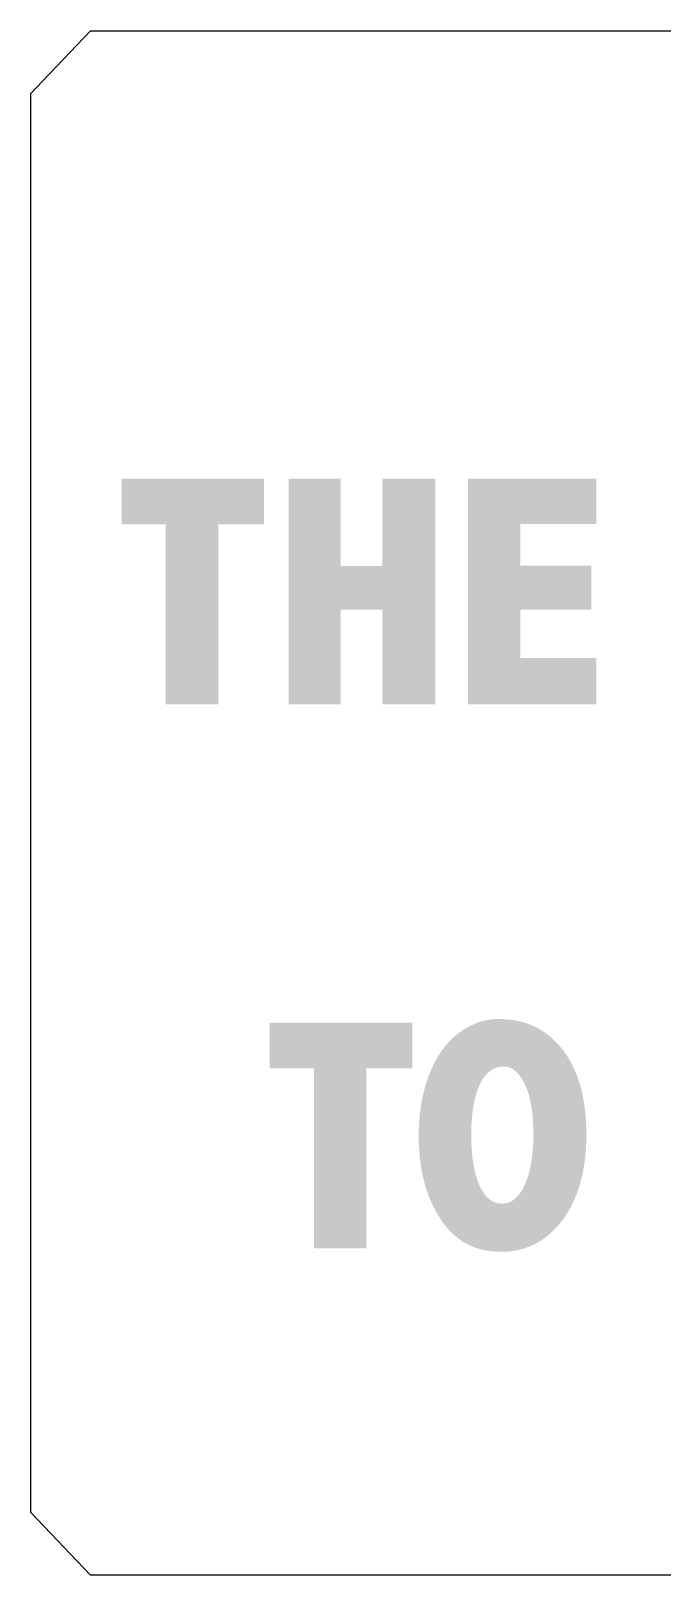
# Model space of a CAD drawing. Header units: millimetres. Extents: x -748 to -601, y -77 to -13.
# Drawn here: x -747.6 to -721.6, y -77.1 to -13.5 of the extents above; entities that cross this region are included whole.
import ezdxf

# ---------------------------------------------------------------- set-up
doc = ezdxf.new("R2010")
doc.units = ezdxf.units.MM
doc.header["$MEASUREMENT"] = 0
doc.layers.add('Cut', color=178, linetype='Continuous', true_color=0x000000)
doc.layers.add('Raster', color=178, linetype='Continuous', true_color=0x000000)

msp = doc.modelspace()

# ---------------------------------------------------------------- hatches: boundary and pattern name
at = {"layer": 'Raster', "true_color": 0x1c1c1b, "extrusion": (0, 0, -1)}
for points in [[(743.83, -31.916), (737.963, -31.916), (737.963, -33.801), (739.848, -33.801), (739.848, -41.206), (742.012, -41.206), (742.012, -33.801), (743.83, -33.801)], [(736.958, -31.916), (734.807, -31.916), (734.807, -35.506), (733.089, -35.506), (733.089, -31.916), (730.918, -31.916), (730.918, -41.206), (733.089, -41.206), (733.089, -37.317), (734.807, -37.317), (734.807, -41.206), (736.958, -41.206)], [(729.573, -31.916), (724.279, -31.916), (724.279, -33.788), (727.409, -33.788), (727.409, -35.499), (724.493, -35.499), (724.493, -37.31), (727.409, -37.31), (727.409, -39.308), (724.279, -39.308), (724.279, -41.206), (729.573, -41.206)], [(737.728, -54.322), (731.862, -54.322), (731.862, -56.207), (733.747, -56.207), (733.747, -63.611), (735.911, -63.611), (735.911, -56.207), (737.728, -56.207)]]:
    msp.add_hatch(color=179, dxfattribs=at).paths.add_polyline_path(points, flags=0)
h = msp.add_hatch(color=179, dxfattribs=at)
h.paths.add_polyline_path([(728.32, -54.169), (728.215, -54.17), (728.112, -54.174), (728.01, -54.18), (727.91, -54.189), (727.81, -54.2), (727.713, -54.214), (727.617, -54.23), (727.522, -54.249), (727.428, -54.27), (727.336, -54.293), (727.246, -54.32), (727.156, -54.348), (727.068, -54.379), (726.982, -54.413), (726.897, -54.449), (726.813, -54.487), (726.731, -54.528), (726.65, -54.572), (726.57, -54.618), (726.492, -54.666), (726.415, -54.717), (726.34, -54.77), (726.266, -54.826), (726.193, -54.885), (726.122, -54.945), (726.052, -55.009), (725.984, -55.075), (725.917, -55.143), (725.851, -55.214), (725.787, -55.287), (725.724, -55.363), (725.663, -55.441), (725.603, -55.521), (725.545, -55.604), (725.489, -55.688), (725.435, -55.774), (725.383, -55.861), (725.332, -55.951), (725.284, -56.042), (725.237, -56.135), (725.193, -56.23), (725.15, -56.327), (725.109, -56.426), (725.07, -56.526), (725.033, -56.628), (724.998, -56.732), (724.965, -56.838), (724.934, -56.946), (724.904, -57.055), (724.877, -57.167), (724.851, -57.28), (724.827, -57.395), (724.805, -57.512), (724.785, -57.63), (724.751, -57.873), (724.725, -58.123), (724.706, -58.381), (724.694, -58.645), (724.69, -58.917), (724.694, -59.19), (724.706, -59.456), (724.725, -59.715), (724.752, -59.966), (724.786, -60.211), (724.806, -60.331), (724.828, -60.449), (724.852, -60.565), (724.878, -60.68), (724.906, -60.793), (724.935, -60.904), (724.967, -61.013), (725, -61.121), (725.036, -61.226), (725.073, -61.331), (725.112, -61.433), (725.153, -61.533), (725.196, -61.632), (725.241, -61.729), (725.288, -61.825), (725.337, -61.918), (725.387, -62.01), (725.44, -62.1), (725.494, -62.188), (725.551, -62.275), (725.609, -62.36), (725.669, -62.443), (725.731, -62.524), (725.794, -62.602), (725.858, -62.678), (725.923, -62.751), (725.989, -62.822), (726.057, -62.89), (726.125, -62.955), (726.195, -63.018), (726.266, -63.079), (726.338, -63.136), (726.411, -63.191), (726.485, -63.244), (726.56, -63.294), (726.637, -63.342), (726.714, -63.387), (726.793, -63.429), (726.873, -63.469), (726.954, -63.506), (727.036, -63.541), (727.119, -63.573), (727.204, -63.602), (727.289, -63.629), (727.376, -63.654), (727.463, -63.676), (727.552, -63.695), (727.642, -63.711), (727.734, -63.726), (727.826, -63.737), (727.919, -63.746), (728.014, -63.753), (728.11, -63.756), (728.206, -63.758), (728.307, -63.756), (728.406, -63.752), (728.503, -63.746), (728.599, -63.736), (728.694, -63.724), (728.787, -63.71), (728.879, -63.692), (728.97, -63.672), (729.059, -63.65), (729.146, -63.624), (729.232, -63.596), (729.317, -63.566), (729.4, -63.533), (729.482, -63.497), (729.562, -63.458), (729.641, -63.417), (729.719, -63.373), (729.795, -63.326), (729.87, -63.277), (729.943, -63.225), (730.015, -63.17), (730.085, -63.113), (730.154, -63.053), (730.221, -62.99), (730.288, -62.925), (730.352, -62.857), (730.415, -62.786), (730.477, -62.713), (730.538, -62.637), (730.596, -62.558), (730.654, -62.477), (730.71, -62.393), (730.765, -62.307), (730.817, -62.22), (730.868, -62.131), (730.918, -62.041), (730.965, -61.95), (731.011, -61.857), (731.055, -61.763), (731.098, -61.668), (731.138, -61.572), (731.177, -61.474), (731.214, -61.375), (731.25, -61.274), (731.283, -61.173), (731.316, -61.07), (731.346, -60.965), (731.374, -60.86), (731.401, -60.753), (731.426, -60.644), (731.471, -60.424), (731.509, -60.198), (731.54, -59.967), (731.565, -59.731), (731.582, -59.489), (731.592, -59.242), (731.596, -58.99), (731.594, -58.815), (731.589, -58.642), (731.581, -58.471), (731.569, -58.302), (731.553, -58.136), (731.535, -57.972), (731.513, -57.81), (731.488, -57.651), (731.459, -57.494), (731.427, -57.339), (731.391, -57.186), (731.352, -57.036), (731.31, -56.887), (731.264, -56.741), (731.215, -56.598), (731.163, -56.456), (731.107, -56.318), (731.049, -56.184), (730.988, -56.055), (730.925, -55.929), (730.859, -55.808), (730.79, -55.691), (730.718, -55.578), (730.681, -55.523), (730.643, -55.469), (730.605, -55.417), (730.566, -55.365), (730.527, -55.314), (730.487, -55.265), (730.446, -55.216), (730.404, -55.169), (730.362, -55.122), (730.319, -55.077), (730.275, -55.032), (730.231, -54.989), (730.186, -54.947), (730.14, -54.906), (730.094, -54.866), (730.047, -54.827), (729.999, -54.789), (729.951, -54.752), (729.853, -54.681), (729.755, -54.615), (729.706, -54.584), (729.656, -54.554), (729.607, -54.525), (729.557, -54.497), (729.507, -54.47), (729.457, -54.445), (729.407, -54.42), (729.356, -54.397), (729.306, -54.375), (729.255, -54.354), (729.204, -54.334), (729.154, -54.315), (729.103, -54.297), (729.051, -54.281), (729, -54.265), (728.949, -54.251), (728.897, -54.238), (728.845, -54.226), (728.793, -54.215), (728.741, -54.206), (728.689, -54.197), (728.637, -54.19), (728.584, -54.183), (728.531, -54.178), (728.479, -54.174), (728.426, -54.172), (728.373, -54.17)], flags=0)
h.paths.add_polyline_path([(728.087, -56.127), (728.107, -56.127), (728.127, -56.128), (728.147, -56.129), (728.167, -56.13), (728.187, -56.131), (728.206, -56.133), (728.226, -56.136), (728.245, -56.139), (728.264, -56.142), (728.283, -56.145), (728.302, -56.149), (728.32, -56.153), (728.339, -56.158), (728.357, -56.163), (728.376, -56.168), (728.394, -56.174), (728.412, -56.18), (728.429, -56.186), (728.447, -56.193), (728.464, -56.2), (728.482, -56.208), (728.499, -56.216), (728.516, -56.224), (728.533, -56.233), (728.55, -56.242), (728.566, -56.251), (728.583, -56.261), (728.599, -56.271), (728.615, -56.281), (728.631, -56.292), (728.647, -56.303), (728.663, -56.315), (728.678, -56.327), (728.693, -56.339), (728.709, -56.352), (728.724, -56.365), (728.739, -56.378), (728.753, -56.392), (728.768, -56.406), (728.783, -56.421), (728.811, -56.451), (728.839, -56.482), (728.866, -56.516), (728.893, -56.55), (728.919, -56.586), (728.945, -56.624), (728.97, -56.663), (728.994, -56.703), (729.018, -56.745), (729.041, -56.788), (729.063, -56.833), (729.085, -56.879), (729.107, -56.927), (729.127, -56.976), (729.147, -57.025), (729.166, -57.076), (729.185, -57.128), (729.203, -57.181), (729.237, -57.29), (729.268, -57.404), (729.296, -57.522), (729.322, -57.644), (729.345, -57.77), (729.365, -57.901), (729.383, -58.036), (729.398, -58.175), (729.41, -58.319), (729.419, -58.467), (729.426, -58.619), (729.43, -58.776), (729.432, -58.937), (729.426, -59.259), (729.42, -59.414), (729.411, -59.564), (729.399, -59.71), (729.384, -59.851), (729.367, -59.988), (729.347, -60.12), (729.325, -60.248), (729.3, -60.371), (729.273, -60.49), (729.242, -60.604), (729.21, -60.715), (729.192, -60.768), (729.174, -60.82), (729.155, -60.871), (729.136, -60.921), (729.116, -60.97), (729.095, -61.018), (729.074, -61.065), (729.052, -61.11), (729.03, -61.153), (729.007, -61.195), (728.984, -61.236), (728.96, -61.275), (728.936, -61.312), (728.911, -61.349), (728.886, -61.383), (728.86, -61.416), (728.834, -61.448), (728.807, -61.478), (728.78, -61.507), (728.766, -61.521), (728.752, -61.535), (728.738, -61.548), (728.724, -61.56), (728.709, -61.573), (728.695, -61.585), (728.68, -61.596), (728.666, -61.608), (728.651, -61.618), (728.636, -61.629), (728.621, -61.639), (728.606, -61.649), (728.59, -61.658), (728.575, -61.667), (728.559, -61.676), (728.544, -61.684), (728.528, -61.692), (728.512, -61.7), (728.496, -61.707), (728.48, -61.714), (728.463, -61.72), (728.447, -61.726), (728.43, -61.732), (728.413, -61.738), (728.397, -61.742), (728.38, -61.747), (728.363, -61.751), (728.345, -61.755), (728.328, -61.759), (728.311, -61.762), (728.293, -61.765), (728.275, -61.767), (728.257, -61.769), (728.24, -61.771), (728.221, -61.772), (728.203, -61.773), (728.185, -61.773), (728.166, -61.774), (728.148, -61.773), (728.13, -61.773), (728.112, -61.772), (728.094, -61.771), (728.076, -61.769), (728.059, -61.767), (728.041, -61.764), (728.024, -61.762), (728.006, -61.758), (727.989, -61.755), (727.972, -61.751), (727.955, -61.746), (727.938, -61.742), (727.921, -61.736), (727.905, -61.731), (727.888, -61.725), (727.872, -61.719), (727.855, -61.712), (727.839, -61.705), (727.823, -61.698), (727.807, -61.69), (727.791, -61.682), (727.775, -61.673), (727.76, -61.664), (727.744, -61.655), (727.729, -61.645), (727.714, -61.635), (727.698, -61.625), (727.683, -61.614), (727.668, -61.602), (727.653, -61.591), (727.639, -61.579), (727.624, -61.567), (727.61, -61.554), (727.595, -61.541), (727.581, -61.527), (727.567, -61.513), (727.553, -61.499), (727.525, -61.469), (727.498, -61.438), (727.471, -61.405), (727.444, -61.371), (727.419, -61.335), (727.393, -61.298), (727.368, -61.259), (727.343, -61.219), (727.319, -61.177), (727.296, -61.134), (727.272, -61.089), (727.25, -61.042), (727.227, -60.994), (727.206, -60.945), (727.185, -60.895), (727.164, -60.844), (727.145, -60.791), (727.108, -60.684), (727.073, -60.572), (727.041, -60.457), (727.012, -60.337), (726.986, -60.213), (726.963, -60.085), (726.942, -59.954), (726.924, -59.818), (726.909, -59.678), (726.897, -59.534), (726.887, -59.386), (726.88, -59.234), (726.876, -59.077), (726.876, -58.751), (726.88, -58.591), (726.887, -58.435), (726.897, -58.284), (726.909, -58.137), (726.925, -57.996), (726.943, -57.859), (726.964, -57.728), (726.987, -57.601), (727.014, -57.479), (727.043, -57.362), (727.075, -57.25), (727.092, -57.195), (727.11, -57.142), (727.128, -57.09), (727.147, -57.04), (727.167, -56.99), (727.188, -56.942), (727.209, -56.895), (727.231, -56.849), (727.253, -56.805), (727.276, -56.762), (727.299, -56.72), (727.322, -56.68), (727.346, -56.641), (727.369, -56.604), (727.394, -56.568), (727.418, -56.533), (727.443, -56.5), (727.467, -56.468), (727.493, -56.438), (727.518, -56.409), (727.544, -56.382), (727.57, -56.355), (727.596, -56.331), (727.61, -56.319), (727.623, -56.308), (727.636, -56.296), (727.65, -56.286), (727.663, -56.275), (727.677, -56.265), (727.691, -56.255), (727.704, -56.246), (727.718, -56.237), (727.732, -56.228), (727.746, -56.22), (727.76, -56.212), (727.774, -56.205), (727.788, -56.197), (727.803, -56.191), (727.817, -56.184), (727.831, -56.178), (727.846, -56.172), (727.86, -56.167), (727.875, -56.161), (727.89, -56.157), (727.904, -56.152), (727.919, -56.148), (727.934, -56.145), (727.949, -56.141), (727.964, -56.138), (727.979, -56.136), (727.994, -56.133), (728.009, -56.131), (728.025, -56.13), (728.04, -56.128), (728.055, -56.128), (728.071, -56.127)], flags=0)

# ---------------------------------------------------------------- linework, layer by layer
at = {"layer": 'Cut'}
for p, q in [((-747.073, -15.531), (-745.119, -13.474)), ((-745.119, -13.474), (-609.261, -13.474)), ((-747.567, -16.052), (-747.073, -15.531)), ((-747.567, -65.224), (-747.567, -16.052)), ((-747.567, -74.495), (-747.567, -65.224)), ((-745.119, -77.074), (-747.567, -74.495)), ((-609.26, -77.074), (-745.119, -77.074))]:
    msp.add_line(p, q, dxfattribs=at)

doc.saveas('drawing.dxf')
